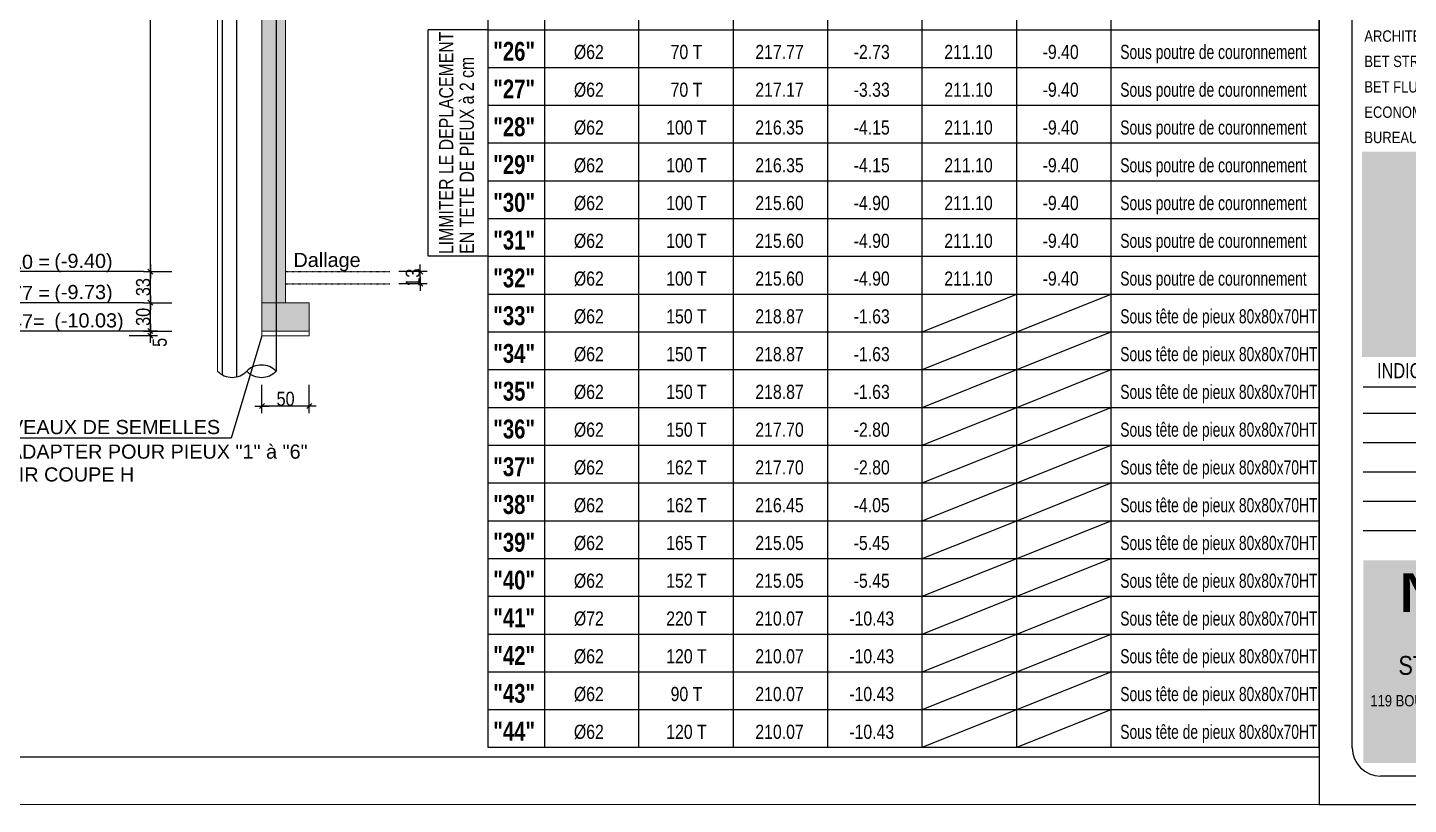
# Model space of a CAD drawing. Header units: millimetres. Extents: x -26249 to 60250, y -21218 to 23336.
# Drawn here: x 140 to 1601, y 18295 to 19117 of the extents above; entities that cross this region are included whole.
import ezdxf
from ezdxf.enums import TextEntityAlignment as Align

# ---------------------------------------------------------------- set-up
doc = ezdxf.new("R2010")
doc.units = ezdxf.units.MM
doc.linetypes.add('CACHEX2', pattern=[19.05, 12.7, -6.35])
doc.linetypes.add('TIRETPTX2', pattern=[50.8, 25.4, -12.7, 0, -12.7])
for name, color, linetype in [('01-cartouche', 9, 'Continuous'), ('01-cartouche-cage A', 7, 'Continuous'), ('01_cote_gen', 4, 'Continuous'), ('01_linteaux', 2, 'Continuous'), ('01_poch_murs', 253, 'Continuous'), ('01_texte', 230, 'Continuous'), ('AA_COTES', 2, 'Continuous')]:
    doc.layers.add(name, color=color, linetype=linetype)
doc.layers.add('01_murs_coup', color=5, linetype='Continuous', lineweight=60)
doc.styles.add('cartouche', font='ARIALN.TTF', dxfattribs={"width": 0.01})
doc.styles.add('impact', font='impact.ttf')
doc.styles.add('MATTE_TXT', font='arial.ttf')
doc.styles.add('STYLE2', font='ARIALN.TTF')
doc.styles.add('stylemattecart', font='ARIALN.TTF')
doc.dimstyles.new('JB50', dxfattribs={"dimscale": 0.1, "dimtxt": 150, "dimasz": 15, "dimexe": 0.1, "dimexo": 0.1, "dimgap": 0.09, "dimtad": 1, "dimdec": 1, "dimdsep": 46, "dimtxsty": 'STYLE2', "dimblk1": 'BOND_G', "dimblk2": 'BOND_D', "dimsah": 1, "dimcen": 1.5, "dimdle": 0.01, "dimse1": 1, "dimse2": 1, "dimclrd": 4, "dimclre": 2, "dimclrt": 6, "dimazin": 2, "dimtfac": 2.333333, "dimtdec": 1, "dimtix": 1, "dimtmove": 2, "dimatfit": 3, "dimldrblk": 'BOND_G', "dimfxl": 1, "dimtolj": 1, "dimtzin": 0, "dimarcsym": 0})

# ---------------------------------------------------------------- blocks, each defined once
blk = doc.blocks.new('BOND_G')
at = {"layer": 'AA_COTES', "color": 0}
for p, q in [((0, -5), (0, 15)), ((5, 0), (-5, 0)), ((1.77, 1.77), (-1.77, -1.77))]:
    blk.add_line(p, q, dxfattribs=at)
blk = doc.blocks.new('BOND_D')
at = {"layer": 'AA_COTES', "color": 0}
for p, q in [((5, 0), (-5, 0)), ((-1.77, -1.77), (1.77, 1.77)), ((0, 5), (0, -15))]:
    blk.add_line(p, q, dxfattribs=at)
blk = doc.blocks.new('*D527')
at = {"layer": '01_cote_gen', "color": 4, "lineweight": -2, "ltscale": 3, "transparency": 16777216}
blk.add_line((269.9, 18797.4), (269.9, 18824.4), dxfattribs=at)
at = {"layer": 'Defpoints', "color": 0, "ltscale": 3, "transparency": 16777216}
for p in [(269.9, 18825.9), (437.9, 18825.9), (437.9, 18795.9)]:
    blk.add_point(p, dxfattribs=at)
at = {"layer": '01_cote_gen', "color": 4, "lineweight": -2, "ltscale": 3, "transparency": 16777216, "xscale": 1.5, "yscale": 1.5, "zscale": 1.5}
for name, p, rotation in [('BOND_D', (269.9, 18825.9), 90), ('BOND_G', (269.9, 18795.9), 270)]:
    blk.add_blockref(name, p, dxfattribs=dict(at, rotation=rotation))
at = {"layer": '01_cote_gen', "color": 6, "ltscale": 3, "transparency": 16777216, "insert": (262.2, 18810.9), "char_height": 15, "attachment_point": 5, "rotation": 90, "style": 'STYLE2'}
blk.add_mtext('\\A1;30', dxfattribs=at)
blk = doc.blocks.new('*D528')
at = {"layer": '01_cote_gen', "color": 4, "lineweight": -2, "ltscale": 3, "transparency": 16777216}
blk.add_line((436.4, 18716.4), (389.4, 18716.4), dxfattribs=at)
at = {"layer": 'Defpoints', "color": 0, "ltscale": 3, "transparency": 16777216}
for p in [(387.9, 18825.9), (437.9, 18825.9), (387.9, 18716.4)]:
    blk.add_point(p, dxfattribs=at)
at = {"layer": '01_cote_gen', "color": 4, "lineweight": -2, "ltscale": 3, "transparency": 16777216, "xscale": 1.5, "yscale": 1.5, "zscale": 1.5, "rotation": 180}
blk.add_blockref('BOND_D', (387.9, 18716.4), dxfattribs=at)
at = {"layer": '01_cote_gen', "color": 4, "lineweight": -2, "ltscale": 3, "transparency": 16777216, "xscale": 1.5, "yscale": 1.5, "zscale": 1.5}
blk.add_blockref('BOND_G', (437.9, 18716.4), dxfattribs=at)
at = {"layer": '01_cote_gen', "color": 6, "ltscale": 3, "transparency": 16777216, "insert": (412.9, 18724), "char_height": 15, "attachment_point": 5, "style": 'STYLE2'}
blk.add_mtext('\\A1;50', dxfattribs=at)
blk = doc.blocks.new('*D529')
at = {"layer": '01_cote_gen', "color": 4, "lineweight": -2, "ltscale": 3, "transparency": 16777216}
blk.add_line((269.9, 18827.4), (269.9, 18857.4), dxfattribs=at)
at = {"layer": 'Defpoints', "color": 0, "ltscale": 3, "transparency": 16777216}
for p in [(269.9, 18858.9), (437.9, 18858.9), (437.9, 18825.9)]:
    blk.add_point(p, dxfattribs=at)
at = {"layer": '01_cote_gen', "color": 4, "lineweight": -2, "ltscale": 3, "transparency": 16777216, "xscale": 1.5, "yscale": 1.5, "zscale": 1.5}
for name, p, rotation in [('BOND_D', (269.9, 18858.9), 90), ('BOND_G', (269.9, 18825.9), 270)]:
    blk.add_blockref(name, p, dxfattribs=dict(at, rotation=rotation))
at = {"layer": '01_cote_gen', "color": 6, "ltscale": 3, "transparency": 16777216, "insert": (262.2, 18842.4), "char_height": 15, "attachment_point": 5, "rotation": 90, "style": 'STYLE2'}
blk.add_mtext('\\A1;33', dxfattribs=at)
blk = doc.blocks.new('*D530')
at = {"layer": '01_cote_gen', "color": 4, "lineweight": -2, "ltscale": 3, "transparency": 16777216}
blk.add_line((269.9, 18860.4), (269.9, 19644.4), dxfattribs=at)
at = {"layer": 'Defpoints', "color": 0, "ltscale": 3, "transparency": 16777216}
for p in [(269.9, 19645.9), (412.9, 19645.9), (412.9, 18858.9)]:
    blk.add_point(p, dxfattribs=at)
at = {"layer": '01_cote_gen', "color": 4, "lineweight": -2, "ltscale": 3, "transparency": 16777216, "xscale": 1.5, "yscale": 1.5, "zscale": 1.5}
for name, p, rotation in [('BOND_D', (269.9, 19645.9), 90), ('BOND_G', (269.9, 18858.9), 270)]:
    blk.add_blockref(name, p, dxfattribs=dict(at, rotation=rotation))
at = {"layer": '01_cote_gen', "color": 6, "ltscale": 3, "transparency": 16777216, "insert": (262.2, 19252.4), "char_height": 15, "attachment_point": 5, "rotation": 90, "style": 'STYLE2'}
blk.add_mtext('\\A1;787', dxfattribs=at)
blk = doc.blocks.new('*D532')
at = {"layer": '01_cote_gen', "color": 4, "lineweight": -2, "ltscale": 3, "transparency": 16777216}
blk.add_line((269.9, 18794.4), (269.9, 18792.4), dxfattribs=at)
at = {"layer": 'Defpoints', "color": 0, "ltscale": 3, "transparency": 16777216}
for p in [(415.9, 18795.9), (269.9, 18790.9), (415.9, 18790.9)]:
    blk.add_point(p, dxfattribs=at)
at = {"layer": '01_cote_gen', "color": 4, "lineweight": -2, "ltscale": 3, "transparency": 16777216, "xscale": 1.5, "yscale": 1.5, "zscale": 1.5}
for name, p, rotation in [('BOND_G', (269.9, 18795.9), 90), ('BOND_D', (269.9, 18790.9), 270)]:
    blk.add_blockref(name, p, dxfattribs=dict(at, rotation=rotation))
at = {"layer": '01_cote_gen', "color": 6, "ltscale": 3, "transparency": 16777216, "insert": (279.7, 18783.9), "char_height": 15, "attachment_point": 5, "rotation": 90, "style": 'STYLE2'}
blk.add_mtext('\\A1;5', dxfattribs=at)
blk = doc.blocks.new('*D533')
at = {"layer": '01_cote_gen', "color": 4, "lineweight": -2, "ltscale": 3, "transparency": 16777216}
for p, q in [((555.4, 18860.4), (555.4, 18861.9)), ((555.4, 18845.9), (555.4, 18858.9)), ((555.4, 18844.4), (555.4, 18842.9))]:
    blk.add_line(p, q, dxfattribs=at)
at = {"layer": 'Defpoints', "color": 0, "ltscale": 3, "transparency": 16777216}
for p in [(523.4, 18858.9), (555.4, 18858.9), (523.4, 18845.9)]:
    blk.add_point(p, dxfattribs=at)
at = {"layer": '01_cote_gen', "color": 4, "lineweight": -2, "ltscale": 3, "transparency": 16777216, "xscale": 1.5, "yscale": 1.5, "zscale": 1.5}
for name, p, rotation in [('BOND_D', (555.4, 18858.9), 270), ('BOND_G', (555.4, 18845.9), 90)]:
    blk.add_blockref(name, p, dxfattribs=dict(at, rotation=rotation))
at = {"layer": '01_cote_gen', "color": 6, "ltscale": 3, "transparency": 16777216, "insert": (547.7, 18852.4), "char_height": 15, "attachment_point": 5, "rotation": 90, "style": 'STYLE2'}
blk.add_mtext('\\A1;13', dxfattribs=at)
blk = doc.blocks.new('cartstruc')
at = {"layer": '01-cartouche-cage A', "linetype": 'Continuous'}
h = blk.add_hatch(color=9, dxfattribs=at)
h.dxf.hatch_style = 2
h.paths.add_polyline_path([(-43.6, 691.3), (-1004.8, 691.3), (-1004.8, 473.8), (-347.3, 473.8), (-347.3, 644.1), (-242.5, 473.8), (-43.6, 473.8)])
h.paths.add_polyline_path([(-951, 670.1), (-407.9, 670.1), (-407.9, 498.5), (-951, 498.5)], flags=24)
h.paths.add_polyline_path([(-223.9, 590.8), (-105, 590.8), (-105, 608.8), (-223.9, 608.8)], flags=24)
h.paths.add_polyline_path([(-224.7, 609.7), (-105.7, 609.7), (-105.7, 627.7), (-224.7, 627.7)], flags=24)
h.paths.add_polyline_path([(-226.3, 624.9), (-64.8, 624.9), (-64.8, 652.4), (-226.3, 652.4)], flags=24)
h.paths.add_polyline_path([(-226.3, 646.9), (-85, 646.9), (-85, 674.3), (-226.3, 674.3)], flags=24)
h = blk.add_hatch(color=1, dxfattribs=at)
h.dxf.hatch_style = 2
h.paths.add_polyline_path([(-338.4, 615.7), (-338.4, 95.5), (-95.1, 215.8)])
h.paths.add_polyline_path([(-318.9, 264.4), (-190.8, 265.4), (-191.1, 303.5), (-319.2, 302.5)], flags=24)
h.paths.add_polyline_path([(-326.5, 202.5), (-70.2, 203.9), (-70.5, 265.1), (-326.9, 263.8)], flags=9)
h = blk.add_hatch(color=8, dxfattribs=at)
h.dxf.hatch_style = 2
h.paths.add_polyline_path([(-45, 258.5), (-110.7, 258.5), (-81.6, 211.1), (-347.1, 79.6), (-347.1, 258.5), (-1003.4, 258.5), (-1003.4, 43.7), (-45, 43.7)])
h.paths.add_polyline_path([(-202.1, 89.1), (-60, 89.1), (-60, 127.9), (-202.1, 127.9)], flags=24)
h.paths.add_polyline_path([(-999.3, 201), (-637.8, 201), (-637.8, 47), (-999.3, 47)], flags=24)
h.paths.add_polyline_path([(-978.3, 193.3), (-435, 193.3), (-435, 254.8), (-978.3, 254.8)], flags=24)
h.paths.add_polyline_path([(-559.9, 135.5), (-504.8, 135.5), (-504.8, 166.4), (-559.9, 166.4)], flags=24)
h.paths.add_polyline_path([(-203.2, 50.3), (-56.6, 50.3), (-56.6, 88.6), (-203.2, 88.6)], flags=24)
h.paths.add_polyline_path([(-457.1, 55), (-402.4, 55), (-402.4, 85.9), (-457.1, 85.9)], flags=24)
h.paths.add_polyline_path([(-458.8, 92.7), (-404.1, 92.7), (-404.1, 123.6), (-458.8, 123.6)], flags=24)
h.paths.add_polyline_path([(-557.8, 55.3), (-498.9, 55.3), (-498.9, 86.2), (-557.8, 86.2)], flags=24)
h.paths.add_polyline_path([(-550.6, 93.7), (-498.3, 93.7), (-498.3, 124.6), (-550.6, 124.6)], flags=24)
h.paths.add_polyline_path([(-459.9, 172.5), (-408.3, 172.5), (-408.3, 203.4), (-459.9, 203.4)], flags=24)
h.paths.add_polyline_path([(-547.6, 175), (-500.7, 175), (-500.7, 205.9), (-547.6, 205.9)], flags=24)
h.paths.add_polyline_path([(-562.3, 213.8), (-499.3, 213.8), (-499.3, 244.7), (-562.3, 244.7)], flags=8)
h.paths.add_polyline_path([(-458.6, 213), (-411.3, 213), (-411.3, 243.9), (-458.6, 243.9)], flags=24)
h.paths.add_polyline_path([(-457.7, 133.4), (-405.4, 133.4), (-405.4, 164.4), (-457.7, 164.4)], flags=24)
for p, q in [((0, 1485), (-1050, 1485)), ((-1050, 1485), (-1050, 0)), ((0, 0), (0, 1485)), ((-1050, 0), (0, 0))]:
    blk.add_line(p, q, dxfattribs=at)
at = {"layer": '01-cartouche-cage A', "color": 7, "linetype": 'Continuous'}
for p, q in [((-985, 1452), (-65, 1452)), ((-1015, 60), (-1015, 1422)), ((-35, 1422), (-35, 292.1)), ((-35, 292.1), (-35, 60)), ((-65, 30), (-985, 30))]:
    blk.add_line(p, q, dxfattribs=at)
at = {"layer": '01-cartouche-cage A', "color": 7}
for p, q in [((-1002.2, 879.3), (-48.1, 879.3)), ((-1002.2, 842.3), (-1002.2, 879.3)), ((-48.1, 879.3), (-48.1, 842.3)), ((-48.1, 842.3), (-1002.2, 842.3))]:
    blk.add_line(p, q, dxfattribs=at)
at = {"layer": '01-cartouche-cage A', "color": 8}
for p, q in [((-914.7, 466.6), (-914.7, 263.2)), ((-809.1, 466.6), (-809.1, 263.2)), ((-1003.6, 442.3), (-351, 442.3)), ((-1003.6, 414.4), (-351, 414.4)), ((-1003.6, 383.3), (-351, 383.3)), ((-1003.6, 352.2), (-351, 352.2)), ((-1003.6, 321.1), (-351, 321.1)), ((-1003.6, 290), (-351, 290))]:
    blk.add_line(p, q, dxfattribs=at)
at = {"layer": '01-cartouche-cage A', "color": 7, "linetype": 'Continuous'}
for centre, start, end in [((-985, 1422), 90, 180), ((-65, 1422), 0, 90), ((-985, 60), 180, 270), ((-65, 60), 270, 0)]:
    blk.add_arc(centre, 30, start, end, dxfattribs=at)
at = {"layer": '01-cartouche-cage A', "color": 7, "style": 'stylemattecart'}
for s, p in [('Les entreprises réalisant les travaux devront tenir compte des derniers plans architecte lors de la réalisation des travaux', (-525.1, 869.8)), ("Les plans du be MATTE ne doivent servir qu'au corps d'état concerné et doivent être des plans d'exécution.", (-525.1, 853.7))]:
    blk.add_text(s, height=12, dxfattribs=at).set_placement(p, align=Align.MIDDLE_CENTER)
at = {"layer": '01-cartouche-cage A', "color": 8, "style": 'cartouche'}
for s, p in [('ARCHITECTE(S):', (-1002.2, 807.7)), ('MO DELEGUE:', (-525.1, 807.7)), ('BET STRUCTURE:', (-1002.2, 780.9)), ('MOE:', (-525.1, 780.9)), ('BET FLUIDES:', (-1002.2, 753.9)), ('CSPS:', (-525.1, 753.9)), ('ECONOMISTE:', (-1002.2, 727.1)), ('OPC:', (-525.1, 727.1)), ('BUREAU DE CONTROLE:', (-1002.2, 700.3)), ('ENTREPRISE(S):', (-525.1, 700.3))]:
    blk.add_text(s, height=12, dxfattribs=at).set_placement(p)
at = {"layer": '01-cartouche-cage A', "color": 7, "style": 'stylemattecart'}
for s, height, p in [('Contrainte de sol:', 12, (-249.5, 493.8)), ('Contrainte sur le sol:', 12, (-246.5, 494.4)), ('Dessiné par :', 15, (-558.6, 137)), ('Contrôlé par :', 15, (-558.6, 108.9)), ('119 BOULEVARD STALINGRAD 69100 VILLEURBANNE', 12, (-995.8, 103.8)), ('Tél. 04 72 44  02 87  Fax 04 72 44 26 59', 12, (-942.6, 78.4)), ('Echelle         :', 15, (-558.6, 80.8)), ('E-mail : bet@matte.fr', 12, (-884.2, 55.6))]:
    blk.add_text(s, height=height, dxfattribs=at).set_placement(p)
for s, height, width, p, p2 in [('DATE', 16, 0.922192, (-883.4, 452), (-838.3, 452)), ('MODIFICATIONS', 16, 0.943218, (-674.7, 452.8), (-537.3, 452.8)), ('INDICE', 16, 0.941138, (-988.7, 451.3), (-930.3, 451.3)), ('Aciers HA (T) FeE500', 16, 0.978863, (-225.4, 442.3), (-49.9, 442.3)), ('Aciers Doux (Ø) FeE 235', 16, 0.76709, (-207, 412.3), (-49.9, 412.3)), ('Aciers TS FeE 500', 16, 0.901377, (-188.6, 382.3), (-49.9, 382.3)), ('Béton fc28 >= 25MPa', 16, 0.678142, (-170.1, 352.3), (-49.9, 352.3)), ('Enrobage = 3 cm', 16, 0.726904, (-151.7, 322.3), (-49.9, 322.3)), ('Affaire N°', 25, 1.15762, (-196.3, 96), (-51.1, 96))]:
    blk.add_text(s, height=height, dxfattribs=dict(at, width=width)).set_placement(p, p2, align=Align.FIT)
at = {"layer": '01-cartouche-cage A', "color": 255, "style": 'stylemattecart'}
for s, height, p in [('PLAN N°', 25, (-321, 317.2)), ('DATE :', 15, (-321, 231.2)), ("BUREAU D'ÉTUDES", 20, (-926.6, 170.9)), ('STRUCTURES ET FLUIDES', 20, (-966.1, 137.2))]:
    blk.add_text(s, height=height, dxfattribs=at).set_placement(p)
at = {"layer": '01-cartouche-cage A', "color": 255, "style": 'stylemattecart', "width": 1.812358}
blk.add_text('MATTÉ', height=41, dxfattribs=at).set_placement((-968, 203.6), (-679.6, 203.6), align=Align.FIT)
at = {"layer": '01-cartouche-cage A', "color": 7, "style": 'stylemattecart'}
for tag, height, p in [('NOMCLIENT', 30, (-525, 1399.6)), ('ADRESSE1CLIENT', 25, (-525, 1326.7)), ('ADRESSE2CLIENT', 25, (-525, 1283.9)), ('NOMAFFAIRE1', 45, (-525.1, 1189.8)), ('NOMAFFAIRE2', 45, (-525.1, 1110.4)), ('NOMAFFAIRE3', 45, (-525.1, 1031.7)), ('ADRESSE1AFFAIRE', 20, (-525.1, 943.3)), ('ADRESSE2AFFAIRE', 20, (-525.1, 909.2)), ('INDICE-A', 15, (-959.1, 428.4)), ('DATE-A', 15, (-861.9, 428.4)), ('INDICE-B', 15, (-959.1, 400.5)), ('DATE-B', 15, (-861.9, 400.5)), ('INDICE-C', 15, (-959.1, 369.4)), ('DATE-C', 15, (-861.9, 369.4)), ('INDICE-D', 15, (-959.1, 338.3)), ('DATE-D', 15, (-861.9, 338.3)), ('INDICE-E', 15, (-959.1, 307.2)), ('DATE-E', 15, (-861.9, 307.2)), ('INDICE-F', 15, (-959.1, 276.1)), ('DATE-F', 15, (-861.9, 276.1))]:
    blk.add_attdef(tag, text='', height=height, dxfattribs=at).set_placement(p, align=Align.MIDDLE_CENTER)
for tag, height, p in [('NOMARCHI', 15, (-831.1, 803.3)), ('MODEL', 15, (-408.9, 803.3)), ('BETSTRUCTURE', 15, (-831.1, 776.5)), ('MOE', 15, (-408.9, 776.5)), ('BETFLUIDES', 15, (-831.1, 749.5)), ('CSPS', 15, (-408.9, 749.5)), ('ECONOMISTE', 15, (-831.1, 722.7)), ('OPC', 15, (-408.9, 722.7)), ('BDC', 15, (-831.1, 695.9)), ('NOMENTREPRISE', 15, (-408.9, 695.9)), ('NUMBAT', 27, (-249.5, 614.7)), ('PHASE', 35, (-249.5, 537.9)), ('CONT-SOL', 12, (-138.6, 490.2)), ('NOMDESS', 15, (-451.8, 132.3)), ('NOMING', 15, (-451.8, 104.3)), ('ECH', 15, (-451.8, 76.3)), ('NUMAFF', 25, (-196.3, 48.9))]:
    blk.add_attdef(tag, text='', height=height, dxfattribs=at).set_placement(p, align=Align.BOTTOM_LEFT)
at = {"layer": '01-cartouche-cage A', "color": 7, "style": 'stylemattecart', "width": 0.8}
for tag, p in [('TITRTEPLAN1', (-677.3, 664.6)), ('TITRTEPLAN2', (-677.3, 610.2)), ('TITRTEPLAN3', (-677.3, 556)), ('TITRTEPLAN4', (-677.3, 501.4))]:
    blk.add_attdef(tag, text='', height=33, dxfattribs=at).set_placement(p, align=Align.MIDDLE_CENTER)
at = {"layer": '01-cartouche-cage A', "color": 7, "style": 'stylemattecart'}
for tag, p in [('MODIF-A', (-802.6, 428.4)), ('MODIF-B', (-802.6, 400.5)), ('MODIF-C', (-802.6, 369.4)), ('MODIF-D', (-802.6, 338.3)), ('MODIF-E', (-802.6, 307.2)), ('MODIF-F', (-802.6, 276.1))]:
    blk.add_attdef(tag, text='', height=15, dxfattribs=at).set_placement(p, align=Align.MIDDLE_LEFT)
at = {"layer": '01-cartouche-cage A', "color": 255, "style": 'stylemattecart'}
for tag, height, p in [('N°P', 35, (-321, 256)), ('IP', 35, (-210.3, 256)), ('DATEPLAN', 15, (-257.7, 226.8))]:
    blk.add_attdef(tag, text='', height=height, dxfattribs=at).set_placement(p, align=Align.BOTTOM_LEFT)

msp = doc.modelspace()

# ---------------------------------------------------------------- hatches: boundary and pattern name
at = {"layer": '01_poch_murs', "ltscale": 3}
h = msp.add_hatch(color=256, dxfattribs=at)
h.dxf.hatch_style = 1
h.paths.add_polyline_path([(412.85, 19645.861), (340.85, 19645.861), (340.85, 19585.861), (387.85, 19585.861), (387.85, 19645.861), (387.85, 18825.861), (412.85, 18825.861)])
h.paths.add_polyline_path([(437.85, 18825.861), (387.85, 18825.861), (387.85, 18795.861), (437.85, 18795.861)])

# ---------------------------------------------------------------- linework, layer by layer
at = {"layer": '01_linteaux', "linetype": 'CACHEX2', "ltscale": 0.05}
msp.add_line((402.85, 19645.861), (402.85, 18790.861), dxfattribs=at)
at = {"layer": '01_linteaux', "linetype": 'TIRETPTX2', "ltscale": 0.02}
for p, q in [((412.85, 18858.861), (523.35, 18858.861)), ((412.85, 18845.861), (523.35, 18845.861))]:
    msp.add_line(p, q, dxfattribs=at)
at = {"layer": '01_linteaux'}
msp.add_line((402.85, 18790.861), (402.85, 18753.361), dxfattribs=at)
for centre, start, end in [((356.35, 18768.431), 224.193871, 315.806129), ((387.35, 18738.291), 44.193871, 135.806129), ((387.35, 18768.431), 224.193871, 315.806129)]:
    msp.add_arc(centre, 21.618, start, end, dxfattribs=at)
at = {"layer": '01_murs_coup', "linetype": 'Continuous', "lineweight": 5}
for p, q in [((340.85, 19645.861), (340.85, 18753.361)), ((387.85, 19645.861), (387.85, 18790.861)), ((412.85, 19645.861), (412.85, 18825.861)), ((387.85, 18825.861), (437.85, 18825.861)), ((437.85, 18825.861), (437.85, 18790.861)), ((387.85, 18795.861), (437.85, 18795.861)), ((387.85, 18790.861), (437.85, 18790.861)), ((1506.825, 18294.572), (-9943.175, 18294.572))]:
    msp.add_line(p, q, dxfattribs=at)
at = {"layer": '01_poch_murs'}
for p, q in [((345.85, 19585.861), (345.85, 18749.533)), ((360.85, 19585.861), (360.85, 18747.286))]:
    msp.add_line(p, q, dxfattribs=at)
at = {"layer": '01_texte'}
for p, q in [((626.825, 19155.034), (626.825, 19115.034)), ((686.825, 19155.034), (686.825, 19115.034)), ((786.825, 19115.034), (786.825, 19155.034)), ((886.825, 19115.034), (886.825, 19155.034)), ((986.825, 19115.034), (986.825, 19155.034)), ((1086.825, 19115.034), (1086.825, 19155.034)), ((1186.825, 19115.034), (1186.825, 19155.034)), ((1286.825, 19115.034), (1286.825, 19155.034)), ((1506.825, 19115.034), (1506.825, 19155.034)), ((563.944, 18875.034), (563.944, 19115.034)), ((626.825, 19115.034), (563.944, 19115.034)), ((626.825, 19115.034), (1506.825, 19115.034)), ((626.825, 19115.034), (626.825, 19075.034)), ((686.825, 19115.034), (686.825, 19075.034)), ((786.825, 19075.034), (786.825, 19115.034)), ((886.825, 19075.034), (886.825, 19115.034)), ((986.825, 19075.034), (986.825, 19115.034)), ((1086.825, 19075.034), (1086.825, 19115.034)), ((1186.825, 19075.034), (1186.825, 19115.034)), ((1286.825, 19075.034), (1286.825, 19115.034)), ((1506.825, 19075.034), (1506.825, 19115.034)), ((626.825, 19075.034), (1506.825, 19075.034)), ((626.825, 19075.034), (626.825, 19035.034)), ((686.825, 19075.034), (686.825, 19035.034)), ((786.825, 19035.034), (786.825, 19075.034)), ((886.825, 19035.034), (886.825, 19075.034)), ((986.825, 19035.034), (986.825, 19075.034)), ((1086.825, 19035.034), (1086.825, 19075.034)), ((1186.825, 19035.034), (1186.825, 19075.034)), ((1286.825, 19035.034), (1286.825, 19075.034)), ((1506.825, 19035.034), (1506.825, 19075.034)), ((626.825, 19035.034), (1506.825, 19035.034)), ((626.825, 19035.034), (626.825, 18995.034)), ((686.825, 19035.034), (686.825, 18995.034)), ((786.825, 18995.034), (786.825, 19035.034)), ((886.825, 18995.034), (886.825, 19035.034)), ((986.825, 18995.034), (986.825, 19035.034)), ((1086.825, 18995.034), (1086.825, 19035.034)), ((1186.825, 18995.034), (1186.825, 19035.034)), ((1286.825, 18995.034), (1286.825, 19035.034)), ((1506.825, 18995.034), (1506.825, 19035.034)), ((626.825, 18995.034), (1506.825, 18995.034)), ((626.825, 18995.034), (626.825, 18955.034)), ((686.825, 18995.034), (686.825, 18955.034)), ((786.825, 18955.034), (786.825, 18995.034)), ((886.825, 18955.034), (886.825, 18995.034)), ((986.825, 18955.034), (986.825, 18995.034)), ((1086.825, 18955.034), (1086.825, 18995.034)), ((1186.825, 18955.034), (1186.825, 18995.034)), ((1286.825, 18955.034), (1286.825, 18995.034)), ((1506.825, 18955.034), (1506.825, 18995.034)), ((626.825, 18955.034), (1506.825, 18955.034)), ((626.825, 18955.034), (626.825, 18915.034)), ((686.825, 18955.034), (686.825, 18915.034)), ((786.825, 18915.034), (786.825, 18955.034)), ((886.825, 18915.034), (886.825, 18955.034)), ((986.825, 18915.034), (986.825, 18955.034)), ((1086.825, 18915.034), (1086.825, 18955.034)), ((1186.825, 18915.034), (1186.825, 18955.034)), ((1286.825, 18915.034), (1286.825, 18955.034)), ((1506.825, 18915.034), (1506.825, 18955.034)), ((626.825, 18915.034), (1506.825, 18915.034)), ((626.825, 18915.034), (626.825, 18875.034)), ((686.825, 18915.034), (686.825, 18875.034)), ((786.825, 18875.034), (786.825, 18915.034)), ((886.825, 18875.034), (886.825, 18915.034)), ((986.825, 18875.034), (986.825, 18915.034)), ((1086.825, 18875.034), (1086.825, 18915.034)), ((1186.825, 18875.034), (1186.825, 18915.034)), ((1286.825, 18875.034), (1286.825, 18915.034)), ((1506.825, 18875.034), (1506.825, 18915.034)), ((626.825, 18875.034), (563.944, 18875.034)), ((626.825, 18875.034), (1506.825, 18875.034)), ((626.825, 18875.034), (626.825, 18835.034)), ((686.825, 18875.034), (686.825, 18835.034)), ((786.825, 18835.034), (786.825, 18875.034)), ((886.825, 18835.034), (886.825, 18875.034)), ((986.825, 18835.034), (986.825, 18875.034)), ((1086.825, 18835.034), (1086.825, 18875.034)), ((1186.825, 18835.034), (1186.825, 18875.034)), ((1286.825, 18835.034), (1286.825, 18875.034)), ((1506.825, 18835.034), (1506.825, 18875.034)), ((262.35, 18858.861), (77.139, 18858.861)), ((262.35, 18825.861), (77.139, 18825.861)), ((626.825, 18835.034), (1506.825, 18835.034)), ((626.825, 18835.034), (626.825, 18795.034)), ((686.825, 18835.034), (686.825, 18795.034)), ((786.825, 18795.034), (786.825, 18835.034)), ((886.825, 18795.034), (886.825, 18835.034)), ((986.825, 18795.034), (986.825, 18835.034)), ((1086.825, 18795.034), (1086.825, 18835.034)), ((1086.825, 18795.034), (1186.825, 18835.034)), ((1186.825, 18795.034), (1186.825, 18835.034)), ((1186.825, 18795.034), (1286.825, 18835.034)), ((1286.825, 18795.034), (1286.825, 18835.034)), ((1506.825, 18795.034), (1506.825, 18835.034)), ((262.35, 18795.861), (77.139, 18795.861)), ((626.825, 18795.034), (1506.825, 18795.034)), ((626.825, 18795.034), (626.825, 18755.034)), ((686.825, 18795.034), (686.825, 18755.034)), ((786.825, 18755.034), (786.825, 18795.034)), ((886.825, 18755.034), (886.825, 18795.034)), ((986.825, 18755.034), (986.825, 18795.034)), ((1086.825, 18755.034), (1086.825, 18795.034)), ((1086.825, 18755.034), (1186.825, 18795.034)), ((1186.825, 18755.034), (1186.825, 18795.034)), ((1186.825, 18755.034), (1286.825, 18795.034)), ((1286.825, 18755.034), (1286.825, 18795.034)), ((1506.825, 18755.034), (1506.825, 18795.034)), ((387.85, 18790.861), (355.35, 18682.361)), ((626.825, 18755.034), (1506.825, 18755.034)), ((626.825, 18755.034), (626.825, 18715.034)), ((686.825, 18755.034), (686.825, 18715.034)), ((786.825, 18715.034), (786.825, 18755.034)), ((886.825, 18715.034), (886.825, 18755.034)), ((986.825, 18715.034), (986.825, 18755.034)), ((1086.825, 18715.034), (1086.825, 18755.034)), ((1086.825, 18715.034), (1186.825, 18755.034)), ((1186.825, 18715.034), (1186.825, 18755.034)), ((1186.825, 18715.034), (1286.825, 18755.034)), ((1286.825, 18715.034), (1286.825, 18755.034)), ((1506.825, 18715.034), (1506.825, 18755.034)), ((626.825, 18715.034), (1506.825, 18715.034)), ((626.825, 18715.034), (626.825, 18675.034)), ((686.825, 18715.034), (686.825, 18675.034)), ((786.825, 18675.034), (786.825, 18715.034)), ((886.825, 18675.034), (886.825, 18715.034)), ((986.825, 18675.034), (986.825, 18715.034)), ((1086.825, 18675.034), (1086.825, 18715.034)), ((1086.825, 18675.034), (1186.825, 18715.034)), ((1086.825, 18675.034), (1186.825, 18715.034)), ((1186.825, 18675.034), (1186.825, 18715.034)), ((1186.825, 18675.034), (1286.825, 18715.034)), ((1186.825, 18675.034), (1286.825, 18715.034)), ((1286.825, 18675.034), (1286.825, 18715.034)), ((1506.825, 18675.034), (1506.825, 18715.034)), ((355.35, 18682.361), (94.85, 18682.361)), ((626.825, 18675.034), (1506.825, 18675.034)), ((626.825, 18675.034), (626.825, 18635.034)), ((686.825, 18675.034), (686.825, 18635.034)), ((786.825, 18635.034), (786.825, 18675.034)), ((886.825, 18635.034), (886.825, 18675.034)), ((986.825, 18635.034), (986.825, 18675.034)), ((1086.825, 18635.034), (1086.825, 18675.034)), ((1086.825, 18635.034), (1186.825, 18675.034)), ((1186.825, 18635.034), (1186.825, 18675.034)), ((1186.825, 18635.034), (1286.825, 18675.034)), ((1286.825, 18635.034), (1286.825, 18675.034)), ((1506.825, 18635.034), (1506.825, 18675.034)), ((626.825, 18635.034), (1506.825, 18635.034)), ((626.825, 18635.034), (626.825, 18595.034)), ((686.825, 18635.034), (686.825, 18595.034)), ((786.825, 18595.034), (786.825, 18635.034)), ((886.825, 18595.034), (886.825, 18635.034)), ((986.825, 18595.034), (986.825, 18635.034)), ((1086.825, 18595.034), (1086.825, 18635.034)), ((1086.825, 18595.034), (1186.825, 18635.034)), ((1186.825, 18595.034), (1186.825, 18635.034)), ((1186.825, 18595.034), (1286.825, 18635.034)), ((1286.825, 18595.034), (1286.825, 18635.034)), ((1506.825, 18595.034), (1506.825, 18635.034)), ((626.825, 18595.034), (1506.825, 18595.034)), ((626.825, 18595.034), (626.825, 18555.034)), ((686.825, 18595.034), (686.825, 18555.034)), ((786.825, 18555.034), (786.825, 18595.034)), ((886.825, 18555.034), (886.825, 18595.034)), ((986.825, 18555.034), (986.825, 18595.034)), ((1086.825, 18555.034), (1086.825, 18595.034)), ((1086.825, 18555.034), (1186.825, 18595.034)), ((1186.825, 18555.034), (1186.825, 18595.034)), ((1186.825, 18555.034), (1286.825, 18595.034)), ((1286.825, 18555.034), (1286.825, 18595.034)), ((1506.825, 18555.034), (1506.825, 18595.034)), ((626.825, 18555.034), (1506.825, 18555.034)), ((626.825, 18555.034), (626.825, 18515.034)), ((686.825, 18555.034), (686.825, 18515.034)), ((786.825, 18515.034), (786.825, 18555.034)), ((886.825, 18515.034), (886.825, 18555.034)), ((986.825, 18515.034), (986.825, 18555.034)), ((1086.825, 18515.034), (1086.825, 18555.034)), ((1086.825, 18515.034), (1186.825, 18555.034)), ((1186.825, 18515.034), (1186.825, 18555.034)), ((1186.825, 18515.034), (1286.825, 18555.034)), ((1286.825, 18515.034), (1286.825, 18555.034)), ((1506.825, 18355.034), (1506.825, 18555.034)), ((626.825, 18515.034), (1506.825, 18515.034)), ((626.825, 18515.034), (626.825, 18475.034)), ((686.825, 18515.034), (686.825, 18475.034)), ((786.825, 18475.034), (786.825, 18515.034)), ((886.825, 18475.034), (886.825, 18515.034)), ((986.825, 18475.034), (986.825, 18515.034)), ((1086.825, 18475.034), (1086.825, 18515.034)), ((1086.825, 18475.034), (1186.825, 18515.034)), ((1186.825, 18475.034), (1186.825, 18515.034)), ((1186.825, 18475.034), (1286.825, 18515.034)), ((1286.825, 18475.034), (1286.825, 18515.034)), ((626.825, 18475.034), (1506.825, 18475.034)), ((626.825, 18475.034), (626.825, 18435.034)), ((686.825, 18475.034), (686.825, 18435.034)), ((786.825, 18435.034), (786.825, 18475.034)), ((886.825, 18435.034), (886.825, 18475.034)), ((986.825, 18435.034), (986.825, 18475.034)), ((1086.825, 18435.034), (1086.825, 18475.034)), ((1086.825, 18435.034), (1186.825, 18475.034)), ((1186.825, 18435.034), (1186.825, 18475.034)), ((1186.825, 18435.034), (1286.825, 18475.034)), ((1286.825, 18435.034), (1286.825, 18475.034)), ((626.825, 18435.034), (1506.825, 18435.034)), ((626.825, 18435.034), (626.825, 18395.034)), ((686.825, 18435.034), (686.825, 18395.034)), ((786.825, 18395.034), (786.825, 18435.034)), ((886.825, 18395.034), (886.825, 18435.034)), ((986.825, 18395.034), (986.825, 18435.034)), ((1086.825, 18395.034), (1086.825, 18435.034)), ((1086.825, 18395.034), (1186.825, 18435.034)), ((1186.825, 18395.034), (1186.825, 18435.034)), ((1186.825, 18395.034), (1286.825, 18435.034)), ((1286.825, 18395.034), (1286.825, 18435.034)), ((626.825, 18395.034), (1506.825, 18395.034)), ((626.825, 18395.034), (626.825, 18355.034)), ((686.825, 18395.034), (686.825, 18355.034)), ((786.825, 18355.034), (786.825, 18395.034)), ((886.825, 18355.034), (886.825, 18395.034)), ((986.825, 18355.034), (986.825, 18395.034)), ((1086.825, 18355.034), (1086.825, 18395.034)), ((1086.825, 18355.034), (1186.825, 18395.034)), ((1186.825, 18355.034), (1186.825, 18395.034)), ((1186.825, 18355.034), (1286.825, 18395.034)), ((1286.825, 18355.034), (1286.825, 18395.034)), ((626.825, 18355.034), (1506.825, 18355.034)), ((1506.825, 18344.572), (-9893.175, 18344.572))]:
    msp.add_line(p, q, dxfattribs=at)

# ---------------------------------------------------------------- block references
at = {"layer": '01-cartouche'}
ref = msp.add_blockref('cartstruc', (2556.825, 18294.572), dxfattribs=at)
ref.add_attrib('NOMCLIENT', 'NOAHO', dxfattribs={"color": 7, "height": 30, "style": 'stylemattecart'}).set_placement((2031.814, 19694.188), align=Align.MIDDLE_CENTER)
ref.add_attrib('ADRESSE1CLIENT', 'LE 180°', dxfattribs={"layer": '01-cartouche-cage A', "color": 7, "height": 35, "style": 'stylemattecart'}).set_placement((2031.8, 19621.272), align=Align.MIDDLE_CENTER)
ref.add_attrib('ADRESSE2CLIENT', 'Chemin de Fontanière - 69350 La Mulatière', dxfattribs={"layer": '01-cartouche-cage A', "color": 7, "height": 35, "style": 'stylemattecart'}).set_placement((2031.792, 19578.431), align=Align.MIDDLE_CENTER)
ref.add_attrib('NOMAFFAIRE1', 'Création de logements', dxfattribs={"layer": '01-cartouche-cage A', "color": 7, "height": 35, "style": 'stylemattecart'}).set_placement((2031.773, 19484.414), align=Align.MIDDLE_CENTER)
ref.add_attrib('NOMARCHI', 'ATELIER DE LA PASSERELLE', dxfattribs={"layer": '01-cartouche-cage A', "color": 7, "height": 15, "style": 'stylemattecart'}).set_placement((1725.696, 19097.878), align=Align.BOTTOM_LEFT)
ref.add_attrib('BETSTRUCTURE', 'MATTE SAS', dxfattribs={"layer": '01-cartouche-cage A', "color": 7, "height": 15, "style": 'stylemattecart'}).set_placement((1725.696, 19071.106), align=Align.BOTTOM_LEFT)
ref.add_attrib('BETFLUIDES', 'PRELEM', dxfattribs={"layer": '01-cartouche-cage A', "color": 7, "height": 15, "style": 'stylemattecart'}).set_placement((1725.696, 19044.048), align=Align.BOTTOM_LEFT)
ref.add_attrib('ECONOMISTE', 'EXECO', dxfattribs={"layer": '01-cartouche-cage A', "color": 7, "height": 15, "style": 'stylemattecart'}).set_placement((1725.696, 19017.276), align=Align.BOTTOM_LEFT)
ref.add_attrib('BDC', '          Bureau VERITAS', dxfattribs={"layer": '01-cartouche-cage A', "color": 7, "height": 15, "style": 'stylemattecart'}).set_placement((1725.696, 18990.5), align=Align.BOTTOM_LEFT)
ref.add_attrib('MOE', 'PSO Ingéniérie', dxfattribs={"layer": '01-cartouche-cage A', "color": 7, "height": 15, "style": 'stylemattecart'}).set_placement((2147.889, 19071.106), align=Align.BOTTOM_LEFT)
ref.add_attrib('CSPS', 'SUD EST COORDINATION', dxfattribs={"layer": '01-cartouche-cage A', "color": 7, "height": 15, "style": 'stylemattecart'}).set_placement((2147.889, 19044.048), align=Align.BOTTOM_LEFT)
ref.add_attrib('NOMENTREPRISE', 'Fontanel ', dxfattribs={"layer": '01-cartouche-cage A', "color": 7, "height": 15, "style": 'stylemattecart'}).set_placement((2147.889, 18990.5), align=Align.BOTTOM_LEFT)
ref.add_attrib('TITRTEPLAN1', 'Bât:A', dxfattribs={"layer": '01-cartouche-cage A', "color": 7, "height": 33, "style": 'stylemattecart', "width": 0.8}).set_placement((1879.543, 18959.124), align=Align.MIDDLE_CENTER)
ref.add_attrib('TITRTEPLAN2', "PIEUX RAMPE D'ACCES", dxfattribs={"layer": '01-cartouche-cage A', "color": 7, "height": 33, "style": 'stylemattecart', "width": 0.8}).set_placement((1879.543, 18904.733), align=Align.MIDDLE_CENTER)
ref.add_attrib('TITRTEPLAN3', 'Coffrage', dxfattribs={"layer": '01-cartouche-cage A', "color": 7, "height": 33, "style": 'stylemattecart', "width": 0.8}).set_placement((1879.543, 18850.574), align=Align.MIDDLE_CENTER)
ref.add_attrib('PHASE', 'EXE', dxfattribs={"layer": '01-cartouche-cage A', "color": 7, "height": 35, "style": 'stylemattecart'}).set_placement((2307.29, 18832.508), align=Align.BOTTOM_LEFT)
ref.add_attrib('CONT-SOL', '8 bars ELS', dxfattribs={"layer": '01-cartouche-cage A', "color": 7, "height": 15, "style": 'stylemattecart'}).set_placement((2418.209, 18784.803), align=Align.BOTTOM_LEFT)
ref.add_attrib('N°P', 'A01', dxfattribs={"layer": '01-cartouche-cage A', "color": 255, "height": 35, "style": 'stylemattecart'}).set_placement((2235.864, 18550.527), align=Align.BOTTOM_LEFT)
ref.add_attrib('IP', '0', dxfattribs={"layer": '01-cartouche-cage A', "color": 255, "height": 35, "style": 'stylemattecart'}).set_placement((2346.49, 18550.527), align=Align.BOTTOM_LEFT)
ref.add_attrib('DATEPLAN', '11/05/2015', dxfattribs={"layer": '01-cartouche-cage A', "color": 255, "height": 15, "style": 'stylemattecart'}).set_placement((2299.103, 18521.404), align=Align.BOTTOM_LEFT)
ref.add_attrib('NOMDESS', 'J.BO', dxfattribs={"layer": '01-cartouche-cage A', "color": 7, "height": 15, "style": 'stylemattecart'}).set_placement((2105.03, 18426.872), align=Align.BOTTOM_LEFT)
ref.add_attrib('NOMING', 'P.LIN', dxfattribs={"layer": '01-cartouche-cage A', "color": 7, "height": 15, "style": 'stylemattecart'}).set_placement((2105.03, 18398.832), align=Align.BOTTOM_LEFT)
ref.add_attrib('ECH', '1/50° ', dxfattribs={"layer": '01-cartouche-cage A', "color": 7, "height": 15, "style": 'stylemattecart'}).set_placement((2105.03, 18370.915), align=Align.BOTTOM_LEFT)
ref.add_attrib('NUMAFF', '13.12.118', dxfattribs={"layer": '01-cartouche-cage A', "color": 7, "height": 25, "style": 'stylemattecart'}).set_placement((2360.499, 18343.479), align=Align.BOTTOM_LEFT)

# ---------------------------------------------------------------- texts
at = {"layer": '01_texte', "style": 'MATTE_TXT', "width": 0.8}
for s, p in [('LIMMITER LE DEPLACEMENT', (594.893, 18995.176)), ('EN TETE DE PIEUX à 2 cm', (616.708, 18981.964))]:
    msp.add_text(s, height=15, rotation=90, dxfattribs=at).set_placement(p, align=Align.BOTTOM_CENTER)
at = {"layer": '01_texte', "style": 'impact'}
for s, p in [('"26"', (654.809, 19076.174)), ('"27"', (654.809, 19036.174)), ('"28"', (654.809, 18996.174)), ('"29"', (654.809, 18956.174)), ('"30"', (654.809, 18916.174)), ('"31"', (654.809, 18876.174)), ('"32"', (654.809, 18836.174)), ('"33"', (654.809, 18796.174)), ('"34"', (654.809, 18756.174)), ('"35"', (654.809, 18716.174)), ('"36"', (654.809, 18676.174)), ('"37"', (654.809, 18636.174)), ('"38"', (654.809, 18596.174)), ('"39"', (654.809, 18556.174)), ('"40"', (654.809, 18516.174)), ('"41"', (654.809, 18476.174)), ('"42"', (654.809, 18436.174)), ('"43"', (654.809, 18396.174)), ('"44"', (654.809, 18356.174))]:
    msp.add_text(s, height=20, rotation=0, dxfattribs=at).set_placement(p, align=Align.BOTTOM_CENTER)
at = {"layer": '01_texte', "style": 'MATTE_TXT', "width": 0.8}
for s, p in [('%%C62', (733.87, 19079.467)), ('70 T', (837.189, 19079.467)), ('217.77', (935.685, 19079.467)), ('-2.73', (1033.265, 19079.467)), ('211.10', (1135.685, 19079.467)), ('-9.40', (1233.265, 19079.467)), ('%%C62', (733.87, 19039.467)), ('70 T', (837.189, 19039.467)), ('217.17', (935.685, 19039.467)), ('-3.33', (1033.265, 19039.467)), ('211.10', (1135.685, 19039.467)), ('-9.40', (1233.265, 19039.467)), ('%%C62', (733.87, 18999.467)), ('100 T', (837.189, 18999.467)), ('216.35', (935.685, 18999.467)), ('-4.15', (1033.265, 18999.467)), ('211.10', (1135.685, 18999.467)), ('-9.40', (1233.265, 18999.467)), ('%%C62', (733.87, 18959.467)), ('100 T', (837.189, 18959.467)), ('216.35', (935.685, 18959.467)), ('-4.15', (1033.265, 18959.467)), ('211.10', (1135.685, 18959.467)), ('-9.40', (1233.265, 18959.467)), ('%%C62', (733.87, 18919.467)), ('100 T', (837.189, 18919.467)), ('215.60', (935.685, 18919.467)), ('-4.90', (1033.265, 18919.467)), ('211.10', (1135.685, 18919.467)), ('-9.40', (1233.265, 18919.467)), ('%%C62', (733.87, 18879.467)), ('100 T', (837.189, 18879.467)), ('215.60', (935.685, 18879.467)), ('-4.90', (1033.265, 18879.467)), ('211.10', (1135.685, 18879.467)), ('-9.40', (1233.265, 18879.467)), ('%%C62', (733.87, 18839.467)), ('100 T', (837.189, 18839.467)), ('215.60', (935.685, 18839.467)), ('-4.90', (1033.265, 18839.467)), ('211.10', (1135.685, 18839.467)), ('-9.40', (1233.265, 18839.467)), ('%%C62', (733.87, 18799.467)), ('150 T', (837.189, 18799.467)), ('218.87', (935.685, 18799.467)), ('-1.63', (1033.265, 18799.467)), ('%%C62', (733.87, 18759.467)), ('150 T', (837.189, 18759.467)), ('218.87', (935.685, 18759.467)), ('-1.63', (1033.265, 18759.467)), ('%%C62', (733.87, 18719.467)), ('150 T', (837.189, 18719.467)), ('218.87', (935.685, 18719.467)), ('-1.63', (1033.265, 18719.467)), ('%%C62', (733.87, 18679.467)), ('150 T', (837.189, 18679.467)), ('217.70', (935.685, 18679.467)), ('-2.80', (1033.265, 18679.467)), ('%%C62', (733.87, 18639.467)), ('162 T', (837.189, 18639.467)), ('217.70', (935.685, 18639.467)), ('-2.80', (1033.265, 18639.467)), ('%%C62', (733.87, 18599.467)), ('162 T', (837.189, 18599.467)), ('216.45', (935.685, 18599.467)), ('-4.05', (1033.265, 18599.467)), ('%%C62', (733.87, 18559.467)), ('165 T', (837.189, 18559.467)), ('215.05', (935.685, 18559.467)), ('-5.45', (1033.265, 18559.467)), ('%%C62', (733.87, 18519.467)), ('152 T', (837.189, 18519.467)), ('215.05', (935.685, 18519.467)), ('-5.45', (1033.265, 18519.467)), ('%%C72', (733.87, 18479.467)), ('220 T', (837.189, 18479.467)), ('210.07', (935.685, 18479.467)), ('-10.43', (1033.265, 18479.467)), ('%%C62', (733.87, 18439.467)), ('120 T', (837.189, 18439.467)), ('210.07', (935.685, 18439.467)), ('-10.43', (1033.265, 18439.467)), ('%%C62', (733.87, 18399.467)), ('90 T', (837.189, 18399.467)), ('210.07', (935.685, 18399.467)), ('-10.43', (1033.265, 18399.467)), ('%%C62', (733.87, 18359.467)), ('120 T', (837.189, 18359.467)), ('210.07', (935.685, 18359.467)), ('-10.43', (1033.265, 18359.467))]:
    msp.add_text(s, height=15, dxfattribs=at).set_placement(p, align=Align.BOTTOM_CENTER)
at = {"layer": '01_texte', "style": 'MATTE_TXT', "width": 0.7}
for s, p in [('Sous poutre de couronnement', (1296.312, 19079.467)), ('Sous poutre de couronnement', (1296.312, 19039.467)), ('Sous poutre de couronnement', (1296.312, 18999.467)), ('Sous poutre de couronnement', (1296.312, 18959.467)), ('Sous poutre de couronnement', (1296.312, 18919.467)), ('Sous poutre de couronnement', (1296.312, 18879.467)), ('Sous poutre de couronnement', (1296.312, 18839.467)), ('Sous tête de pieux 80x80x70HT', (1296.312, 18799.467)), ('Sous tête de pieux 80x80x70HT', (1296.312, 18759.467)), ('Sous tête de pieux 80x80x70HT', (1296.312, 18719.467)), ('Sous tête de pieux 80x80x70HT', (1296.312, 18679.467)), ('Sous tête de pieux 80x80x70HT', (1296.312, 18639.467)), ('Sous tête de pieux 80x80x70HT', (1296.312, 18599.467)), ('Sous tête de pieux 80x80x70HT', (1296.312, 18559.467)), ('Sous tête de pieux 80x80x70HT', (1296.312, 18519.467)), ('Sous tête de pieux 80x80x70HT', (1296.312, 18479.467)), ('Sous tête de pieux 80x80x70HT', (1296.312, 18439.467)), ('Sous tête de pieux 80x80x70HT', (1296.312, 18399.467)), ('Sous tête de pieux 80x80x70HT', (1296.312, 18359.467))]:
    msp.add_text(s, height=15, dxfattribs=at).set_placement(p, align=Align.BOTTOM_LEFT)
at = {"layer": '01_texte', "style": 'MATTE_TXT'}
for s, p in [('211.10 = ', (81.464, 18861.695)), ('(-9.40)', (168.12, 18862.686)), ('Dallage', (421.264, 18863.695)), ('210.77 = ', (81.464, 18828.695)), ('(-9.73)', (168.12, 18829.686)), ('210.47= ', (81.464, 18798.695)), ('(-10.03)', (168.12, 18799.686)), ('NIVEAUX DE SEMELLES', (100.264, 18686.695)), ('A ADAPTER POUR PIEUX "1" à "6"', (100.264, 18660.695)), ('VOIR COUPE H', (100.264, 18636.523))]:
    msp.add_text(s, height=15, dxfattribs=at).set_placement(p)

# ---------------------------------------------------------------- dimensions: what is measured, and where the dimension line sits
at = {"layer": '01_cote_gen', "ltscale": 3}
for base, p1, p2, picture, middle in [((269.85, 19645.861), (412.85, 18858.861), (412.85, 19645.861), '*D530', (262.183, 19252.361)), ((269.85, 18858.861), (437.85, 18825.861), (437.85, 18858.861), '*D529', (262.183, 18842.361)), ((555.35, 18858.861), (523.35, 18845.861), (523.35, 18858.861), '*D533', (547.683, 18852.361)), ((269.85, 18825.861), (437.85, 18795.861), (437.85, 18825.861), '*D527', (262.183, 18810.861))]:
    dim = msp.add_linear_dim(base=base, p1=p1, p2=p2, angle=90, dimstyle='JB50', dxfattribs=at)
    dim.commit()
    dim.dimension.update_dxf_attribs({"geometry": picture, "text_midpoint": middle})
dim = msp.add_linear_dim(base=(387.85, 18716.361), p1=(437.85, 18825.861), p2=(387.85, 18825.861), dimstyle='JB50', dxfattribs=at)
dim.commit()
dim.dimension.update_dxf_attribs({"geometry": '*D528', "text_midpoint": (412.85, 18724.028)})
dim = msp.add_linear_dim(base=(269.85, 18790.861), p1=(415.85, 18795.861), p2=(415.85, 18790.861), angle=90, dimstyle='JB50', dxfattribs=at)
dim.commit()
dim.dimension.update_dxf_attribs({"geometry": '*D532', "text_midpoint": (279.713, 18783.861), "dimtype": 160})

doc.saveas('drawing.dxf')
